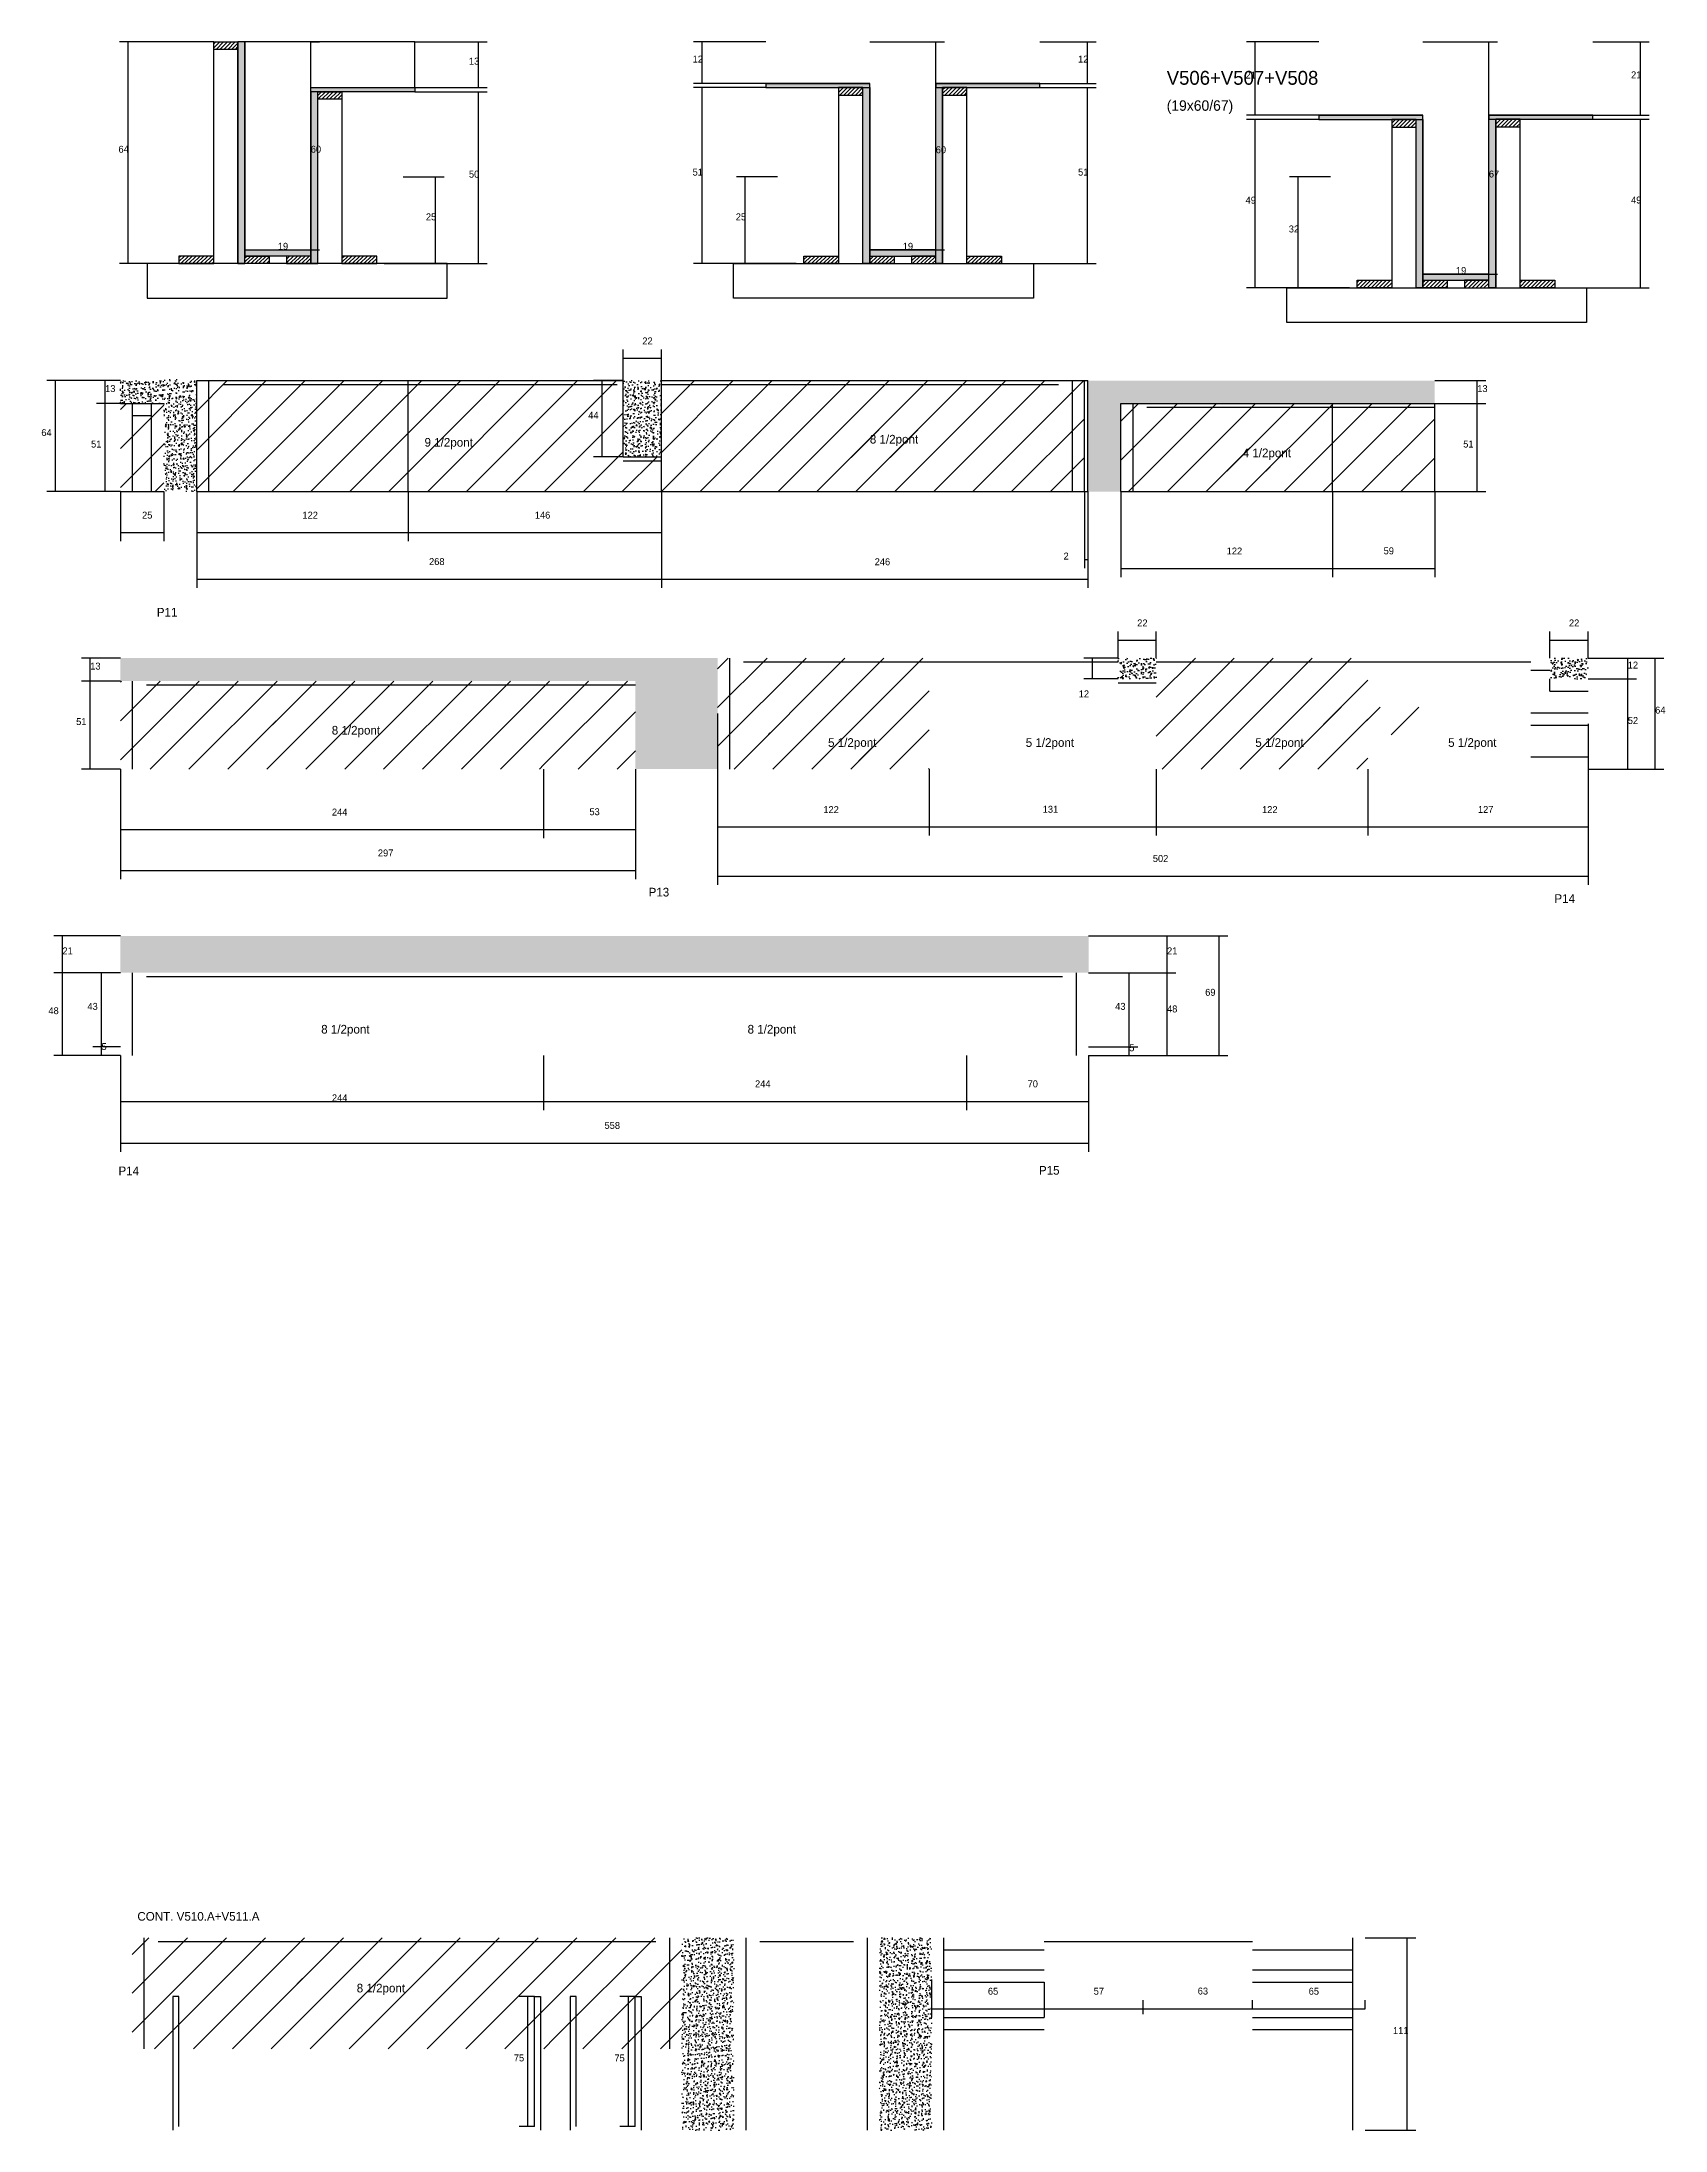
# Model space of a CAD drawing. Header units: metres. Extents: x -20407 to -17015, y 7092 to 8360.
# Drawn here: x -19753 to -18817, y 7094 to 8299 of the extents above; entities that cross this region are included whole.
import ezdxf

# ---------------------------------------------------------------- set-up
doc = ezdxf.new("R2010")
doc.units = ezdxf.units.M
for name, color, linetype in [('CONCRETO', 251, 'Continuous'), ('COTA', 4, 'Continuous'), ('Cota Seção (2x)', 4, 'Continuous'), ('Hachura', 253, 'Continuous'), ('Madeira', 126, 'Continuous'), ('NOMENCLATURA', 7, 'Continuous'), ('Painéis', 200, 'Continuous'), ('SARR_2.2x7', 40, 'Continuous'), ('SARR_3.5x7', 81, 'Continuous'), ('Texto Seção', 7, 'Continuous')]:
    doc.layers.add(name, color=color, linetype=linetype)

msp = doc.modelspace()

# ---------------------------------------------------------------- hatches: boundary and pattern name
at = {"layer": 'COTA'}
h = msp.add_hatch(dxfattribs=at)
h.set_pattern_fill('AR-CONC', scale=0.03)
h.paths.add_polyline_path([(-19682.5, 8103.1), (-19707.5, 8103.1), (-19707.5, 8103.1), (-19707.5, 8089.9), (-19707.5, 8089.9), (-19682.5, 8089.9), (-19682.5, 8089.9), (-19682.5, 8103.1)])
h = msp.add_hatch(dxfattribs=at)
h.set_pattern_fill('AR-CONC', scale=0.03)
h.paths.add_polyline_path([(-19663.5, 8103.9), (-19682.5, 8103.9), (-19682.5, 8103.9), (-19682.5, 8039.1), (-19682.5, 8039.1), (-19663.5, 8039.1), (-19663.5, 8039.1), (-19663.5, 8039.9), (-19663.5, 8039.9), (-19663.5, 8103.9)])
h = msp.add_hatch(dxfattribs=at)
h.set_pattern_fill('AR-CONC', scale=0.03)
h.paths.add_polyline_path([(-19395.5, 8103.1), (-19417.5, 8103.1), (-19417.5, 8059.1), (-19395.5, 8059.1)])
h = msp.add_hatch(dxfattribs=at)
h.set_pattern_fill('AR-CONC', scale=0.03)
h.paths.add_polyline_path([(-19149.5, 8103.1), (-19149.5, 8039.1), (-19130.5, 8039.1), (-19130.5, 8089.9), (-18949.5, 8089.9), (-18949.5, 8103.1), (-19130.5, 8103.1)])
h = msp.add_hatch(dxfattribs=at)
h.set_pattern_fill('AR-CONC', scale=0.03)
h.paths.add_polyline_path([(-19410.5, 7879), (-19383.5, 7879), (-19363.1, 7879), (-19363.1, 7943), (-19707.5, 7943), (-19707.5, 7929.8), (-19410.5, 7929.8)])
h = msp.add_hatch(dxfattribs=at)
h.set_pattern_fill('AR-CONC', scale=0.03)
h.paths.add_polyline_path([(-19110.1, 7931), (-19110.1, 7943), (-19132.1, 7943), (-19132.1, 7931)])
h = msp.add_hatch(dxfattribs=at)
h.set_pattern_fill('AR-CONC', scale=0.03)
h.paths.add_polyline_path([(-18861.1, 7931), (-18861.1, 7943), (-18883.1, 7943), (-18883.1, 7931)])
h = msp.add_hatch(dxfattribs=at)
h.set_pattern_fill('AR-CONC', scale=0.03)
h.paths.add_polyline_path([(-19149.1, 7761.5), (-19149.1, 7782.7), (-19707.5, 7782.7), (-19707.5, 7761.5)])
h = msp.add_hatch(dxfattribs=at)
h.set_pattern_fill('AR-CONC', scale=0.03)
h.paths.add_polyline_path([(-19383.7, 7093.7), (-19353.7, 7093.7), (-19353.7, 7204.7), (-19383.7, 7204.7)])
h = msp.add_hatch(dxfattribs=at)
h.set_pattern_fill('AR-CONC', scale=0.03)
h.paths.add_polyline_path([(-19239.7, 7204.7), (-19269.7, 7204.7), (-19269.7, 7093.7), (-19239.7, 7093.7)])
at = {"layer": 'Hachura'}
h = msp.add_hatch(dxfattribs=at)
h.set_pattern_fill('ANSI31', scale=0.5)
h.paths.add_polyline_path([(-19653.7, 8294.2), (-19653.7, 8298.6), (-19653.7, 8298.6), (-19639.7, 8298.6), (-19639.7, 8298.6), (-19639.7, 8294.2), (-19639.7, 8294.2), (-19653.7, 8294.2)])
h = msp.add_hatch(color=8, dxfattribs=at)
h.dxf.hatch_style = 1
h.paths.add_polyline_path([(-19635.7, 8298.6), (-19639.7, 8298.6), (-19639.7, 8298.6), (-19639.7, 8170.6), (-19639.7, 8170.6), (-19635.7, 8170.6), (-19635.7, 8170.6), (-19635.7, 8298.6)])
h = msp.add_hatch(color=8, dxfattribs=at)
h.dxf.hatch_style = 1
h.paths.add_polyline_path([(-19597.7, 8269.8), (-19597.7, 8272.2), (-19597.7, 8272.2), (-19537.7, 8272.2), (-19537.7, 8272.2), (-19537.7, 8269.8), (-19537.7, 8269.8), (-19597.7, 8269.8)])
h = msp.add_hatch(color=8, dxfattribs=at)
h.dxf.hatch_style = 1
h.paths.add_polyline_path([(-19593.7, 8269.8), (-19597.7, 8269.8), (-19597.7, 8269.8), (-19597.7, 8170.6), (-19597.7, 8170.6), (-19593.7, 8170.6), (-19593.7, 8170.6), (-19593.7, 8269.8)])
h = msp.add_hatch(dxfattribs=at)
h.set_pattern_fill('ANSI31', scale=0.5)
h.paths.add_polyline_path([(-19593.7, 8265.4), (-19593.7, 8269.8), (-19593.7, 8269.8), (-19579.7, 8269.8), (-19579.7, 8269.8), (-19579.7, 8265.4), (-19579.7, 8265.4), (-19593.7, 8265.4)])
h = msp.add_hatch(color=8, dxfattribs=at)
h.dxf.hatch_style = 1
h.paths.add_polyline_path([(-19275.3, 8272.2), (-19275.3, 8274.6), (-19275.3, 8274.6), (-19335.3, 8274.6), (-19335.3, 8274.6), (-19335.3, 8272.2), (-19335.3, 8272.2), (-19275.3, 8272.2)])
h = msp.add_hatch(dxfattribs=at)
h.set_pattern_fill('ANSI31', scale=0.5)
h.paths.add_polyline_path([(-19279.3, 8267.8), (-19279.3, 8272.2), (-19279.3, 8272.2), (-19293.3, 8272.2), (-19293.3, 8272.2), (-19293.3, 8267.8), (-19293.3, 8267.8), (-19279.3, 8267.8)])
h = msp.add_hatch(color=8, dxfattribs=at)
h.dxf.hatch_style = 1
h.paths.add_polyline_path([(-19279.3, 8272.2), (-19275.3, 8272.2), (-19275.3, 8272.2), (-19275.3, 8170.6), (-19275.3, 8170.6), (-19279.3, 8170.6), (-19279.3, 8170.6), (-19279.3, 8272.2)])
h = msp.add_hatch(color=8, dxfattribs=at)
h.dxf.hatch_style = 1
h.paths.add_polyline_path([(-19177.3, 8272.2), (-19177.3, 8274.6), (-19177.3, 8274.6), (-19237.3, 8274.6), (-19237.3, 8274.6), (-19237.3, 8272.2), (-19237.3, 8272.2), (-19177.3, 8272.2)])
h = msp.add_hatch(color=8, dxfattribs=at)
h.dxf.hatch_style = 1
h.paths.add_polyline_path([(-19237.3, 8272.2), (-19233.3, 8272.2), (-19233.3, 8272.2), (-19233.3, 8170.6), (-19233.3, 8170.6), (-19237.3, 8170.6), (-19237.3, 8170.6), (-19237.3, 8272.2)])
h = msp.add_hatch(dxfattribs=at)
h.set_pattern_fill('ANSI31', scale=0.5)
h.paths.add_polyline_path([(-19219.3, 8267.8), (-19219.3, 8272.2), (-19219.3, 8272.2), (-19233.3, 8272.2), (-19233.3, 8272.2), (-19233.3, 8267.8), (-19233.3, 8267.8), (-19219.3, 8267.8)])
h = msp.add_hatch(color=8, dxfattribs=at)
h.dxf.hatch_style = 1
h.paths.add_polyline_path([(-18956.3, 8253.8), (-18956.3, 8256.2), (-18956.3, 8256.2), (-19016.3, 8256.2), (-19016.3, 8256.2), (-19016.3, 8253.8), (-19016.3, 8253.8), (-18956.3, 8253.8)])
h = msp.add_hatch(dxfattribs=at)
h.set_pattern_fill('ANSI31', scale=0.5)
h.paths.add_polyline_path([(-18960.3, 8249.4), (-18960.3, 8253.8), (-18960.3, 8253.8), (-18974.3, 8253.8), (-18974.3, 8253.8), (-18974.3, 8249.4), (-18974.3, 8249.4), (-18960.3, 8249.4)])
h = msp.add_hatch(color=8, dxfattribs=at)
h.dxf.hatch_style = 1
h.paths.add_polyline_path([(-18960.3, 8253.8), (-18956.3, 8253.8), (-18956.3, 8253.8), (-18956.3, 8156.6), (-18956.3, 8156.6), (-18960.3, 8156.6), (-18960.3, 8156.6), (-18960.3, 8253.8)])
h = msp.add_hatch(color=8, dxfattribs=at)
h.dxf.hatch_style = 1
h.paths.add_polyline_path([(-18858.3, 8253.9), (-18858.3, 8256.3), (-18858.3, 8256.3), (-18918.3, 8256.3), (-18918.3, 8256.3), (-18918.3, 8253.9), (-18918.3, 8253.9), (-18858.3, 8253.9)])
h = msp.add_hatch(color=8, dxfattribs=at)
h.dxf.hatch_style = 1
h.paths.add_polyline_path([(-18918.3, 8253.9), (-18914.3, 8253.9), (-18914.3, 8253.9), (-18914.3, 8156.6), (-18914.3, 8156.6), (-18918.3, 8156.6), (-18918.3, 8156.6), (-18918.3, 8253.9)])
h = msp.add_hatch(dxfattribs=at)
h.set_pattern_fill('ANSI31', scale=0.5)
h.paths.add_polyline_path([(-18900.3, 8249.5), (-18900.3, 8253.9), (-18900.3, 8253.9), (-18914.3, 8253.9), (-18914.3, 8253.9), (-18914.3, 8249.5), (-18914.3, 8249.5), (-18900.3, 8249.5)])
h = msp.add_hatch(dxfattribs=at)
h.set_pattern_fill('ANSI31', scale=0.5)
h.paths.add_polyline_path([(-19653.7, 8170.6), (-19653.7, 8175), (-19653.7, 8175), (-19673.7, 8175), (-19673.7, 8175), (-19673.7, 8170.6), (-19673.7, 8170.6), (-19653.7, 8170.6)])
h = msp.add_hatch(color=8, dxfattribs=at)
h.dxf.hatch_style = 1
h.paths.add_polyline_path([(-19635.7, 8175), (-19635.7, 8178.6), (-19635.7, 8178.6), (-19597.7, 8178.6), (-19597.7, 8178.6), (-19597.7, 8175), (-19597.7, 8175), (-19635.7, 8175)])
h = msp.add_hatch(dxfattribs=at)
h.set_pattern_fill('ANSI31', scale=0.5)
h.paths.add_polyline_path([(-19635.7, 8170.6), (-19635.7, 8175), (-19635.7, 8175), (-19621.7, 8175), (-19621.7, 8175), (-19621.7, 8170.6), (-19621.7, 8170.6), (-19635.7, 8170.6)])
h = msp.add_hatch(dxfattribs=at)
h.set_pattern_fill('ANSI31', scale=0.5)
h.paths.add_polyline_path([(-19597.7, 8170.6), (-19597.7, 8175), (-19597.7, 8175), (-19611.7, 8175), (-19611.7, 8175), (-19611.7, 8170.6), (-19611.7, 8170.6), (-19597.7, 8170.6)])
h = msp.add_hatch(dxfattribs=at)
h.set_pattern_fill('ANSI31', scale=0.5)
h.paths.add_polyline_path([(-19559.7, 8170.6), (-19559.7, 8175), (-19559.7, 8175), (-19579.7, 8175), (-19579.7, 8175), (-19579.7, 8170.6), (-19579.7, 8170.6), (-19559.7, 8170.6)])
h = msp.add_hatch(dxfattribs=at)
h.set_pattern_fill('ANSI31', scale=0.5)
h.paths.add_polyline_path([(-19313.3, 8170.6), (-19313.3, 8175), (-19313.3, 8175), (-19293.3, 8175), (-19293.3, 8175), (-19293.3, 8170.6), (-19293.3, 8170.6), (-19313.3, 8170.6)])
h = msp.add_hatch(color=8, dxfattribs=at)
h.dxf.hatch_style = 1
h.paths.add_polyline_path([(-19237.3, 8175), (-19237.3, 8178.6), (-19237.3, 8178.6), (-19275.3, 8178.6), (-19275.3, 8178.6), (-19275.3, 8175), (-19275.3, 8175), (-19237.3, 8175)])
h = msp.add_hatch(dxfattribs=at)
h.set_pattern_fill('ANSI31', scale=0.5)
h.paths.add_polyline_path([(-19275.3, 8170.6), (-19275.3, 8175), (-19275.3, 8175), (-19261.3, 8175), (-19261.3, 8175), (-19261.3, 8170.6), (-19261.3, 8170.6), (-19275.3, 8170.6)])
h = msp.add_hatch(dxfattribs=at)
h.set_pattern_fill('ANSI31', scale=0.5)
h.paths.add_polyline_path([(-19237.3, 8170.6), (-19237.3, 8175), (-19237.3, 8175), (-19251.3, 8175), (-19251.3, 8175), (-19251.3, 8170.6), (-19251.3, 8170.6), (-19237.3, 8170.6)])
h = msp.add_hatch(dxfattribs=at)
h.set_pattern_fill('ANSI31', scale=0.5)
h.paths.add_polyline_path([(-19219.3, 8170.6), (-19219.3, 8175), (-19219.3, 8175), (-19199.3, 8175), (-19199.3, 8175), (-19199.3, 8170.6), (-19199.3, 8170.6), (-19219.3, 8170.6)])
h = msp.add_hatch(dxfattribs=at)
h.set_pattern_fill('ANSI31', scale=0.5)
h.paths.add_polyline_path([(-18994.3, 8156.6), (-18994.3, 8161), (-18994.3, 8161), (-18974.3, 8161), (-18974.3, 8161), (-18974.3, 8156.6), (-18974.3, 8156.6), (-18994.3, 8156.6)])
h = msp.add_hatch(color=8, dxfattribs=at)
h.dxf.hatch_style = 1
h.paths.add_polyline_path([(-18918.3, 8161), (-18918.3, 8164.6), (-18918.3, 8164.6), (-18956.3, 8164.6), (-18956.3, 8164.6), (-18956.3, 8161), (-18956.3, 8161), (-18918.3, 8161)])
h = msp.add_hatch(dxfattribs=at)
h.set_pattern_fill('ANSI31', scale=0.5)
h.paths.add_polyline_path([(-18956.3, 8156.6), (-18956.3, 8161), (-18956.3, 8161), (-18942.3, 8161), (-18942.3, 8161), (-18942.3, 8156.6), (-18942.3, 8156.6), (-18956.3, 8156.6)])
h = msp.add_hatch(dxfattribs=at)
h.set_pattern_fill('ANSI31', scale=0.5)
h.paths.add_polyline_path([(-18918.3, 8156.6), (-18918.3, 8161), (-18918.3, 8161), (-18932.3, 8161), (-18932.3, 8161), (-18932.3, 8156.6), (-18932.3, 8156.6), (-18918.3, 8156.6)])
h = msp.add_hatch(dxfattribs=at)
h.set_pattern_fill('ANSI31', scale=0.5)
h.paths.add_polyline_path([(-18900.3, 8156.6), (-18900.3, 8161), (-18900.3, 8161), (-18880.3, 8161), (-18880.3, 8161), (-18880.3, 8156.6), (-18880.3, 8156.6), (-18900.3, 8156.6)])
h = msp.add_hatch(dxfattribs=at)
h.set_pattern_fill('ANSI31', scale=5)
h.paths.add_polyline_path([(-19541.5, 8103.1), (-19663.5, 8103.1), (-19663.5, 8039.1), (-19541.5, 8039.1)])
h = msp.add_hatch(dxfattribs=at)
h.set_pattern_fill('ANSI31', scale=5)
h.paths.add_polyline_path([(-19417.5, 8103.1), (-19541.5, 8103.1), (-19541.5, 8039.1), (-19395.5, 8039.1), (-19395.5, 8059.1), (-19417.5, 8059.1)])
h = msp.add_hatch(dxfattribs=at)
h.set_pattern_fill('ANSI31', scale=5)
h.paths.add_polyline_path([(-19151.5, 8103.1), (-19395.5, 8103.1), (-19395.5, 8059.1), (-19395.5, 8039.1), (-19151.5, 8039.1)])
h = msp.add_hatch(dxfattribs=at)
h.set_pattern_fill('ANSI31', scale=5)
h.paths.add_polyline_path([(-19707.5, 8039.1), (-19682.5, 8039.1), (-19682.5, 8089.9), (-19707.5, 8089.9)])
h = msp.add_hatch(dxfattribs=at)
h.set_pattern_fill('ANSI31', scale=5)
h.paths.add_polyline_path([(-19008.5, 8089.9), (-19130.5, 8089.9), (-19130.5, 8039.1), (-19008.5, 8039.1)])
h = msp.add_hatch(dxfattribs=at)
h.set_pattern_fill('ANSI31', scale=5)
h.paths.add_polyline_path([(-18949.5, 8089.9), (-19008.5, 8089.9), (-19008.5, 8039.1), (-18949.5, 8039.1)])
h = msp.add_hatch(dxfattribs=at)
h.set_pattern_fill('ANSI31', scale=5)
h.paths.add_polyline_path([(-19311.6, 8058.8), (-19244, 8058.8), (-19244, 8058.8), (-19238.5, 8074.8), (-19238.5, 8074.8), (-19306.1, 8074.8), (-19306.1, 8074.8), (-19311.6, 8058.8)])
h = msp.add_hatch(dxfattribs=at)
h.set_pattern_fill('ANSI31', scale=5)
h.paths.add_polyline_path([(-19111.1, 8050.9), (-19043.5, 8050.9), (-19043.5, 8050.9), (-19038, 8066.9), (-19038, 8066.9), (-19105.6, 8066.9), (-19105.6, 8066.9), (-19111.1, 8050.9)])
h = msp.add_hatch(dxfattribs=at)
h.set_pattern_fill('ANSI31', scale=5)
h.paths.add_polyline_path([(-19363.1, 7943), (-19363.1, 7879), (-19241.1, 7879), (-19241.1, 7943)])
h = msp.add_hatch(dxfattribs=at)
h.set_pattern_fill('ANSI31', scale=5)
h.paths.add_polyline_path([(-18988.1, 7943), (-19110.1, 7943), (-19110.1, 7931), (-19110.1, 7879), (-18988.1, 7879)])
h = msp.add_hatch(dxfattribs=at)
h.set_pattern_fill('ANSI31', scale=5)
h.paths.add_polyline_path([(-19463.5, 7929.8), (-19707.5, 7929.8), (-19707.5, 7879), (-19463.5, 7879)])
h = msp.add_hatch(dxfattribs=at)
h.set_pattern_fill('ANSI31', scale=5)
h.paths.add_polyline_path([(-19410.5, 7929.8), (-19463.5, 7929.8), (-19463.5, 7879), (-19410.5, 7879)])
h = msp.add_hatch(dxfattribs=at)
h.set_pattern_fill('ANSI31', scale=5)
h.paths.add_polyline_path([(-19625.9, 7890.9), (-19551.8, 7890.9), (-19551.8, 7890.9), (-19546.3, 7906.9), (-19546.3, 7906.9), (-19620.4, 7906.9), (-19620.4, 7906.9), (-19625.9, 7890.9)])
h = msp.add_hatch(dxfattribs=at)
h.set_pattern_fill('ANSI31', scale=5)
h.paths.add_polyline_path([(-19025.1, 7898.8), (-18957.5, 7898.8), (-18957.5, 7898.8), (-18952, 7914.8), (-18952, 7914.8), (-19019.6, 7914.8), (-19019.6, 7914.8), (-19025.1, 7898.8)])
h = msp.add_hatch(dxfattribs=at)
h.set_pattern_fill('ANSI31', scale=5)
h.paths.add_polyline_path([(-19333.6, 7883.7), (-19333.6, 7899.9), (-19333.6, 7899.9), (-19265.1, 7899.9), (-19265.1, 7899.9), (-19265.1, 7883.7), (-19265.1, 7883.7), (-19333.6, 7883.7)])
h = msp.add_hatch(dxfattribs=at)
h.set_pattern_fill('ANSI31', scale=5)
h.paths.add_polyline_path([(-19700.7, 7204.7), (-19700.7, 7140.7), (-19456.7, 7140.7), (-19456.7, 7204.7)])
h = msp.add_hatch(dxfattribs=at)
h.set_pattern_fill('ANSI31', scale=5)
h.paths.add_polyline_path([(-19456.7, 7140.7), (-19456.7, 7204.7), (-19700.7, 7204.7), (-19700.7, 7140.7)])
h = msp.add_hatch(dxfattribs=at)
h.set_pattern_fill('ANSI31', scale=5)
h.paths.add_polyline_path([(-19456.7, 7140.7), (-19383.7, 7140.7), (-19383.7, 7204.7), (-19456.7, 7204.7)])
h = msp.add_hatch(dxfattribs=at)
h.set_pattern_fill('ANSI31', scale=5)
h.paths.add_polyline_path([(-19456.7, 7204.7), (-19456.7, 7140.7), (-19383.7, 7140.7), (-19383.7, 7204.7)])
h = msp.add_hatch(dxfattribs=at)
h.set_pattern_fill('ANSI31', scale=5)
h.paths.add_polyline_path([(-19605.5, 7165.1), (-19605.5, 7181.2), (-19605.5, 7181.2), (-19536.9, 7181.2), (-19536.9, 7181.2), (-19536.9, 7165.1), (-19536.9, 7165.1), (-19605.5, 7165.1)])

# ---------------------------------------------------------------- linework, layer by layer
at = {"layer": 'CONCRETO'}
msp.add_lwpolyline([(-19597.7, 8272.2), (-19537.7, 8272.2), (-19537.7, 8298.6), (-19597.7, 8298.6), (-19597.7, 8298.6), (-19635.7, 8298.6), (-19635.7, 8175), (-19635.7, 8175), (-19635.7, 8178.6), (-19597.7, 8178.6)], close=True, dxfattribs=at)
at = {"layer": 'COTA'}
for p, q in [((-19653.7, 8298.6), (-19708.1, 8298.6)), ((-19703.1, 8170.6), (-19703.1, 8298.6)), ((-19537.7, 8298.6), (-19496, 8298.6)), ((-19501, 8272.2), (-19501, 8298.6)), ((-19335.3, 8298.6), (-19377, 8298.6)), ((-19372, 8274.6), (-19372, 8298.6)), ((-19177.3, 8298.6), (-19144.7, 8298.6)), ((-19149.7, 8274.6), (-19149.7, 8298.6)), ((-19016.3, 8298.6), (-19058.1, 8298.6)), ((-19053.1, 8256.2), (-19053.1, 8298.6)), ((-18858.3, 8298.6), (-18825.8, 8298.6)), ((-18830.8, 8256.3), (-18830.8, 8298.6)), ((-19537.7, 8272.2), (-19496, 8272.2)), ((-19537.7, 8269.8), (-19496, 8269.8)), ((-19501, 8170.6), (-19501, 8269.8)), ((-19335.3, 8274.6), (-19377, 8274.6)), ((-19335.3, 8272.2), (-19377, 8272.2)), ((-19372, 8170.6), (-19372, 8272.2)), ((-19219.3, 8272.2), (-19144.7, 8272.2)), ((-19177.3, 8274.6), (-19144.7, 8274.6)), ((-19149.7, 8170.6), (-19149.7, 8272.2)), ((-19016.3, 8256.2), (-19058.1, 8256.2)), ((-19016.3, 8253.8), (-19058.1, 8253.8)), ((-19053.1, 8156.6), (-19053.1, 8253.8)), ((-18900.3, 8253.9), (-18825.8, 8253.9)), ((-18858.3, 8256.3), (-18825.8, 8256.3)), ((-18830.8, 8156.6), (-18830.8, 8253.9)), ((-19544.4, 8220.6), (-19520.8, 8220.6)), ((-19525.8, 8170.6), (-19525.8, 8220.6)), ((-19328.6, 8220.6), (-19352.1, 8220.6)), ((-19347.1, 8170.6), (-19347.1, 8220.6)), ((-19009.6, 8220.6), (-19033.2, 8220.6)), ((-19028.2, 8156.6), (-19028.2, 8220.6)), ((-19653.7, 8170.6), (-19708.1, 8170.6)), ((-19555.3, 8170.6), (-19496, 8170.6)), ((-19544.4, 8170.6), (-19520.8, 8170.6)), ((-19317.7, 8170.6), (-19377, 8170.6)), ((-19328.6, 8170.6), (-19352.1, 8170.6)), ((-19219.3, 8170.6), (-19144.7, 8170.6)), ((-18998.7, 8156.6), (-19058.1, 8156.6)), ((-19009.6, 8156.6), (-19033.2, 8156.6)), ((-18900.3, 8156.6), (-18825.8, 8156.6)), ((-19417.5, 8103.1), (-19417.5, 8121)), ((-19417.5, 8116), (-19395.5, 8116)), ((-19395.5, 8103.1), (-19395.5, 8121)), ((-19707.5, 8103.1), (-19749.9, 8103.1)), ((-19744.9, 8039.1), (-19744.9, 8103.1)), ((-19707.5, 8103.1), (-19721.3, 8103.1)), ((-19716.3, 8089.9), (-19716.3, 8103.1)), ((-19417.5, 8103.1), (-19434.7, 8103.1)), ((-19429.7, 8059.1), (-19429.7, 8103.1)), ((-18949.5, 8103.1), (-18920, 8103.1)), ((-18925, 8089.9), (-18925, 8103.1)), ((-19707.5, 8089.9), (-19721.3, 8089.9)), ((-19707.5, 8089.9), (-19721.3, 8089.9)), ((-19716.3, 8039.1), (-19716.3, 8089.9)), ((-18949.5, 8089.9), (-18920, 8089.9)), ((-18949.5, 8089.9), (-18920, 8089.9)), ((-18925, 8039.1), (-18925, 8089.9)), ((-19417.5, 8059.1), (-19434.7, 8059.1)), ((-19707.5, 8039.1), (-19749.9, 8039.1)), ((-19707.5, 8039.1), (-19721.3, 8039.1)), ((-19707.5, 8039.1), (-19707.5, 8010.4)), ((-19682.5, 8039.1), (-19682.5, 8010.4)), ((-19663.5, 8039.1), (-19663.5, 7983.5)), ((-19663.5, 8039.1), (-19663.5, 8010.4)), ((-19541.5, 8039.1), (-19541.5, 8010.4)), ((-19541.5, 8039.1), (-19541.5, 8010.4)), ((-19395.5, 8039.1), (-19395.5, 7983.5)), ((-19395.5, 8039.1), (-19395.5, 8010.4)), ((-19151.5, 8039.1), (-19151.5, 7994.9)), ((-19149.5, 8039.1), (-19149.5, 7994.9)), ((-19130.5, 8039.1), (-19130.5, 7989.8)), ((-19008.5, 8039.1), (-19008.5, 7989.8)), ((-19008.5, 8039.1), (-19008.5, 7989.8)), ((-18949.5, 8039.1), (-18949.5, 7989.8)), ((-18949.5, 8039.1), (-18920, 8039.1)), ((-19707.5, 8015.4), (-19682.5, 8015.4)), ((-19663.5, 8015.4), (-19541.5, 8015.4)), ((-19541.5, 8015.4), (-19395.5, 8015.4)), ((-19395.5, 8019.1), (-19395.5, 7983.5)), ((-19149.5, 8019.1), (-19149.5, 7983.5)), ((-19663.5, 7988.5), (-19395.5, 7988.5)), ((-19395.5, 7988.5), (-19149.5, 7988.5)), ((-19151.5, 7999.9), (-19149.5, 7999.9)), ((-19130.5, 7994.8), (-19008.5, 7994.8)), ((-19008.5, 7994.8), (-18949.5, 7994.8)), ((-19132.1, 7943), (-19132.1, 7958.3)), ((-19132.1, 7953.3), (-19110.1, 7953.3)), ((-19110.1, 7943), (-19110.1, 7958.3)), ((-18883.1, 7943), (-18883.1, 7958.3)), ((-18883.1, 7953.3), (-18861.1, 7953.3)), ((-18861.1, 7943), (-18861.1, 7958.3)), ((-19707.5, 7943), (-19729.9, 7943)), ((-19724.9, 7929.8), (-19724.9, 7943)), ((-19132.1, 7943), (-19151.8, 7943)), ((-19146.8, 7931), (-19146.8, 7943)), ((-18861.1, 7943), (-18833.2, 7943)), ((-18861.1, 7943), (-18817.4, 7943)), ((-18838.2, 7931), (-18838.2, 7943)), ((-18822.4, 7879), (-18822.4, 7943)), ((-19707.5, 7929.8), (-19729.9, 7929.8)), ((-19707.5, 7929.8), (-19729.9, 7929.8)), ((-19724.9, 7879), (-19724.9, 7929.8)), ((-19132.1, 7931), (-19151.8, 7931)), ((-18861.1, 7931), (-18833.2, 7931)), ((-18861.1, 7931), (-18833.2, 7931)), ((-18838.2, 7879), (-18838.2, 7931)), ((-19363.1, 7911), (-19363.1, 7812.3)), ((-18861.1, 7905), (-18861.1, 7812.3)), ((-19707.5, 7879), (-19729.9, 7879)), ((-19707.5, 7879), (-19707.5, 7815.5)), ((-19463.5, 7879), (-19463.5, 7839.2)), ((-19410.5, 7879), (-19410.5, 7815.5)), ((-19410.5, 7879), (-19410.5, 7839.2)), ((-19363.1, 7879), (-19363.1, 7840.6)), ((-19241.1, 7879), (-19241.1, 7840.6)), ((-19241.1, 7879), (-19241.1, 7840.6)), ((-19110.1, 7879), (-19110.1, 7840.6)), ((-19110.1, 7879), (-19110.1, 7840.6)), ((-18988.1, 7879), (-18988.1, 7840.6)), ((-18988.1, 7879), (-18988.1, 7840.6)), ((-18861.1, 7879), (-18861.1, 7840.6)), ((-18861.1, 7879), (-18833.2, 7879)), ((-18861.1, 7879), (-18817.4, 7879)), ((-19707.5, 7859), (-19707.5, 7839.2)), ((-19463.5, 7859), (-19463.5, 7839.2)), ((-19707.5, 7844.2), (-19463.5, 7844.2)), ((-19463.5, 7844.2), (-19410.5, 7844.2)), ((-19363.1, 7845.6), (-19241.1, 7845.6)), ((-19241.1, 7845.6), (-19110.1, 7845.6)), ((-19110.1, 7845.6), (-18988.1, 7845.6)), ((-18988.1, 7845.6), (-18861.1, 7845.6)), ((-19707.5, 7820.5), (-19410.5, 7820.5)), ((-19363.1, 7817.3), (-18861.1, 7817.3)), ((-19707.5, 7782.7), (-19745.9, 7782.7)), ((-19740.9, 7761.5), (-19740.9, 7782.7)), ((-19149.1, 7782.7), (-19098.9, 7782.7)), ((-19149.1, 7782.7), (-19068.8, 7782.7)), ((-19103.9, 7761.5), (-19103.9, 7782.7)), ((-19073.8, 7713.7), (-19073.8, 7782.7)), ((-19707.5, 7761.5), (-19745.9, 7761.5)), ((-19707.5, 7761.5), (-19745.9, 7761.5)), ((-19740.9, 7713.7), (-19740.9, 7761.5)), ((-19707.5, 7761.5), (-19723.4, 7761.5)), ((-19718.4, 7718.7), (-19718.4, 7761.5)), ((-19149.1, 7761.5), (-19098.9, 7761.5)), ((-19149.1, 7761.5), (-19098.9, 7761.5)), ((-19149.1, 7761.5), (-19120.7, 7761.5)), ((-19125.7, 7718.7), (-19125.7, 7761.5)), ((-19103.9, 7713.7), (-19103.9, 7761.5)), ((-19707.5, 7713.7), (-19745.9, 7713.7)), ((-19707.5, 7718.7), (-19723.4, 7718.7)), ((-19707.5, 7718.7), (-19723.4, 7718.7)), ((-19707.5, 7713.7), (-19723.4, 7713.7)), ((-19718.4, 7713.7), (-19718.4, 7718.7)), ((-19707.5, 7713.7), (-19707.5, 7682.3)), ((-19707.5, 7713.7), (-19707.5, 7658.2)), ((-19463.5, 7713.7), (-19463.5, 7682.3)), ((-19463.5, 7713.7), (-19463.5, 7682.3)), ((-19219.5, 7713.7), (-19219.5, 7682.3)), ((-19219.5, 7713.7), (-19219.5, 7682.3)), ((-19149.1, 7718.7), (-19120.7, 7718.7)), ((-19149.1, 7718.7), (-19120.7, 7718.7)), ((-19149.1, 7713.7), (-19098.9, 7713.7)), ((-19149.1, 7713.7), (-19149.1, 7658.2)), ((-19149.1, 7713.7), (-19068.8, 7713.7)), ((-19149.1, 7713.7), (-19120.7, 7713.7)), ((-19149.1, 7713.7), (-19149.1, 7682.3)), ((-19125.7, 7713.7), (-19125.7, 7718.7)), ((-19707.5, 7687.3), (-19463.5, 7687.3)), ((-19463.5, 7687.3), (-19219.5, 7687.3)), ((-19219.5, 7687.3), (-19149.1, 7687.3)), ((-19707.5, 7663.2), (-19149.1, 7663.2)), ((-18989.7, 7204.7), (-18960.5, 7204.7)), ((-18965.5, 7093.7), (-18965.5, 7204.7)), ((-19468.7, 7170.9), (-19477.5, 7170.9)), ((-19472.5, 7095.9), (-19472.5, 7170.9)), ((-19410.7, 7170.9), (-19419.5, 7170.9)), ((-19414.5, 7095.9), (-19414.5, 7170.9)), ((-19239.7, 7180.7), (-19239.7, 7158.8)), ((-19174.7, 7179.2), (-19174.7, 7158.8)), ((-19174.7, 7179.2), (-19174.7, 7158.8)), ((-19239.7, 7163.8), (-19174.7, 7163.8)), ((-19174.7, 7163.8), (-19117.7, 7163.8)), ((-19117.7, 7160.7), (-19117.7, 7168.8)), ((-19117.7, 7160.7), (-19117.7, 7168.8)), ((-19117.7, 7163.8), (-19054.7, 7163.8)), ((-19054.7, 7163.8), (-19054.7, 7168.8)), ((-19054.7, 7163.8), (-19054.7, 7168.8)), ((-19054.7, 7163.8), (-18989.7, 7163.8)), ((-18989.7, 7163.8), (-18989.7, 7168.8)), ((-19468.7, 7095.9), (-19477.5, 7095.9)), ((-19410.7, 7095.9), (-19419.5, 7095.9)), ((-18989.7, 7093.7), (-18960.5, 7093.7))]:
    msp.add_line(p, q, dxfattribs=at)
at = {"layer": 'Cota Seção (2x)'}
for p, q in [((-19597.7, 8178.6), (-19597.7, 8298.6)), ((-19597.7, 8298.6), (-19592.7, 8298.6)), ((-19275.3, 8298.6), (-19232.3, 8298.6)), ((-19237.3, 8178.6), (-19237.3, 8298.6)), ((-18956.3, 8298.6), (-18913.3, 8298.6)), ((-18918.3, 8164.6), (-18918.3, 8298.6)), ((-19635.7, 8170.6), (-19635.7, 8183.6)), ((-19597.7, 8170.6), (-19597.7, 8183.6)), ((-19275.3, 8170.6), (-19275.3, 8183.6)), ((-19237.3, 8170.6), (-19237.3, 8183.6)), ((-19635.7, 8178.6), (-19597.7, 8178.6)), ((-19597.7, 8178.6), (-19592.7, 8178.6)), ((-19275.3, 8178.6), (-19232.3, 8178.6)), ((-19275.3, 8178.6), (-19237.3, 8178.6)), ((-18956.3, 8156.6), (-18956.3, 8169.6)), ((-18918.3, 8156.6), (-18918.3, 8169.6)), ((-18956.3, 8164.6), (-18913.3, 8164.6)), ((-18956.3, 8164.6), (-18918.3, 8164.6))]:
    msp.add_line(p, q, dxfattribs=at)
at = {"layer": 'Madeira'}
for points in [[(-19653.7, 8294.2), (-19653.7, 8298.6), (-19639.7, 8298.6), (-19639.7, 8294.2)], [(-19653.7, 8298.6), (-19639.7, 8298.6), (-19639.7, 8170.6), (-19653.7, 8170.6)], [(-19593.7, 8265.4), (-19593.7, 8269.8), (-19579.7, 8269.8), (-19579.7, 8265.4)], [(-19593.7, 8269.8), (-19579.7, 8269.8), (-19579.7, 8170.6), (-19593.7, 8170.6)], [(-19279.3, 8267.8), (-19279.3, 8272.2), (-19293.3, 8272.2), (-19293.3, 8267.8)], [(-19279.3, 8272.2), (-19293.3, 8272.2), (-19293.3, 8170.6), (-19279.3, 8170.6)], [(-19219.3, 8267.8), (-19219.3, 8272.2), (-19233.3, 8272.2), (-19233.3, 8267.8)], [(-19219.3, 8272.2), (-19233.3, 8272.2), (-19233.3, 8170.6), (-19219.3, 8170.6)], [(-18960.3, 8249.4), (-18960.3, 8253.8), (-18974.3, 8253.8), (-18974.3, 8249.4)], [(-18960.3, 8253.8), (-18974.3, 8253.8), (-18974.3, 8156.6), (-18960.3, 8156.6)], [(-18900.3, 8249.5), (-18900.3, 8253.9), (-18914.3, 8253.9), (-18914.3, 8249.5)], [(-18900.3, 8253.9), (-18914.3, 8253.9), (-18914.3, 8156.6), (-18900.3, 8156.6)], [(-19692.1, 8150.6), (-19519.1, 8150.6), (-19519.1, 8170.6), (-19692.1, 8170.6)], [(-19653.7, 8170.6), (-19653.7, 8175), (-19673.7, 8175), (-19673.7, 8170.6)], [(-19635.7, 8170.6), (-19635.7, 8175), (-19621.7, 8175), (-19621.7, 8170.6)], [(-19597.7, 8170.6), (-19597.7, 8175), (-19611.7, 8175), (-19611.7, 8170.6)], [(-19559.7, 8170.6), (-19559.7, 8175), (-19579.7, 8175), (-19579.7, 8170.6)], [(-19180.9, 8150.6), (-19353.9, 8150.6), (-19353.9, 8170.6), (-19180.9, 8170.6)], [(-19313.3, 8170.6), (-19313.3, 8175), (-19293.3, 8175), (-19293.3, 8170.6)], [(-19275.3, 8170.6), (-19275.3, 8175), (-19261.3, 8175), (-19261.3, 8170.6)], [(-19237.3, 8170.6), (-19237.3, 8175), (-19251.3, 8175), (-19251.3, 8170.6)], [(-19219.3, 8170.6), (-19219.3, 8175), (-19199.3, 8175), (-19199.3, 8170.6)], [(-18994.3, 8156.6), (-18994.3, 8161), (-18974.3, 8161), (-18974.3, 8156.6)], [(-18956.3, 8156.6), (-18956.3, 8161), (-18942.3, 8161), (-18942.3, 8156.6)], [(-18918.3, 8156.6), (-18918.3, 8161), (-18932.3, 8161), (-18932.3, 8156.6)], [(-18900.3, 8156.6), (-18900.3, 8161), (-18880.3, 8161), (-18880.3, 8156.6)], [(-18862, 8136.6), (-19034.9, 8136.6), (-19034.9, 8156.6), (-18862, 8156.6)]]:
    msp.add_lwpolyline(points, close=True, dxfattribs=at)
at = {"layer": 'Painéis'}
for p, q in [((-19639.7, 8170.6), (-19639.7, 8298.6)), ((-19597.7, 8272.2), (-19537.7, 8272.2)), ((-19597.7, 8170.6), (-19597.7, 8269.8)), ((-19335.3, 8274.6), (-19275.3, 8274.6)), ((-19275.3, 8170.6), (-19275.3, 8272.2)), ((-19237.3, 8274.6), (-19177.3, 8274.6)), ((-19233.3, 8170.6), (-19233.3, 8272.2)), ((-19016.3, 8256.2), (-18956.3, 8256.2)), ((-18956.3, 8156.6), (-18956.3, 8253.8)), ((-18918.3, 8256.3), (-18858.3, 8256.3)), ((-18914.3, 8156.6), (-18914.3, 8253.9)), ((-19635.7, 8178.6), (-19597.7, 8178.6)), ((-19635.7, 8175), (-19635.7, 8178.6)), ((-19597.7, 8175), (-19597.7, 8178.6)), ((-19275.3, 8178.6), (-19237.3, 8178.6)), ((-19275.3, 8175), (-19275.3, 8178.6)), ((-19237.3, 8175), (-19237.3, 8178.6)), ((-18956.3, 8164.6), (-18918.3, 8164.6)), ((-18956.3, 8161), (-18956.3, 8164.6)), ((-18918.3, 8161), (-18918.3, 8164.6)), ((-19663.5, 8103.1), (-19417.5, 8103.1)), ((-19663.5, 8039.1), (-19663.5, 8103.1)), ((-19541.5, 8039.1), (-19541.5, 8103.1)), ((-19417.5, 8059.1), (-19417.5, 8103.1)), ((-19395.5, 8103.1), (-19149.5, 8103.1)), ((-19395.5, 8059.1), (-19395.5, 8103.1)), ((-19151.5, 8039.1), (-19151.5, 8103.1)), ((-19149.5, 8039.1), (-19149.5, 8103.1)), ((-19707.5, 8089.9), (-19682.5, 8089.9)), ((-19130.5, 8089.9), (-18949.5, 8089.9)), ((-19130.5, 8039.1), (-19130.5, 8089.9)), ((-19008.5, 8039.1), (-19008.5, 8089.9)), ((-18949.5, 8039.1), (-18949.5, 8089.9)), ((-19417.5, 8059.1), (-19395.5, 8059.1)), ((-19395.5, 8039.3), (-19395.5, 8059.1)), ((-19707.5, 8039.1), (-19682.5, 8039.1)), ((-19663.5, 8039.1), (-19395.5, 8039.1)), ((-19663.5, 8039.1), (-19149.5, 8039.1)), ((-19395.5, 8039.1), (-19149.5, 8039.1)), ((-19130.5, 8039.1), (-19008.5, 8039.1)), ((-19008.5, 8039.1), (-18949.5, 8039.1))]:
    msp.add_line(p, q, dxfattribs=at)
for points in [[(-19635.7, 8298.6), (-19639.7, 8298.6), (-19639.7, 8170.6), (-19635.7, 8170.6)], [(-19597.7, 8269.8), (-19597.7, 8272.2), (-19537.7, 8272.2), (-19537.7, 8269.8)], [(-19593.7, 8269.8), (-19597.7, 8269.8), (-19597.7, 8170.6), (-19593.7, 8170.6)], [(-19275.3, 8272.2), (-19275.3, 8274.6), (-19335.3, 8274.6), (-19335.3, 8272.2)], [(-19279.3, 8272.2), (-19275.3, 8272.2), (-19275.3, 8170.6), (-19279.3, 8170.6)], [(-19177.3, 8272.2), (-19177.3, 8274.6), (-19237.3, 8274.6), (-19237.3, 8272.2)], [(-19237.3, 8272.2), (-19233.3, 8272.2), (-19233.3, 8170.6), (-19237.3, 8170.6)], [(-18956.3, 8253.8), (-18956.3, 8256.2), (-19016.3, 8256.2), (-19016.3, 8253.8)], [(-18960.3, 8253.8), (-18956.3, 8253.8), (-18956.3, 8156.6), (-18960.3, 8156.6)], [(-18858.3, 8253.9), (-18858.3, 8256.3), (-18918.3, 8256.3), (-18918.3, 8253.9)], [(-18918.3, 8253.9), (-18914.3, 8253.9), (-18914.3, 8156.6), (-18918.3, 8156.6)], [(-19635.7, 8175), (-19635.7, 8178.6), (-19597.7, 8178.6), (-19597.7, 8175)], [(-19237.3, 8175), (-19237.3, 8178.6), (-19275.3, 8178.6), (-19275.3, 8175)], [(-18918.3, 8161), (-18918.3, 8164.6), (-18956.3, 8164.6), (-18956.3, 8161)]]:
    msp.add_lwpolyline(points, close=True, dxfattribs=at)
at = {"layer": 'SARR_2.2x7'}
for p, q in [((-19656.5, 8039.1), (-19656.5, 8103.1)), ((-19648.5, 8100.9), (-19421, 8100.9)), ((-19395.5, 8100.9), (-19166.5, 8100.9)), ((-19158.5, 8039.1), (-19158.5, 8103.1)), ((-19700.5, 8039.1), (-19700.5, 8089.9)), ((-19689.5, 8039.1), (-19689.5, 8089.9)), ((-19123.5, 8039.1), (-19123.5, 8089.9)), ((-19115.5, 8087.7), (-19008.5, 8087.7)), ((-19008.5, 8087.7), (-18949.5, 8087.7)), ((-19700.5, 8082.9), (-19689.5, 8082.9)), ((-19417.5, 8056.9), (-19395.5, 8056.9)), ((-19356.1, 7879), (-19356.1, 7943)), ((-19348.1, 7940.8), (-19241.1, 7940.8)), ((-19241.1, 7940.8), (-19132.1, 7940.8)), ((-19110.1, 7940.8), (-18988.1, 7940.8)), ((-18988.1, 7940.8), (-18894.1, 7940.8)), ((-19700.5, 7879), (-19700.5, 7929.8)), ((-19132.1, 7928.8), (-19110.1, 7928.8)), ((-18894.1, 7936), (-18883.1, 7936)), ((-18883.1, 7924), (-18883.1, 7931)), ((-19692.5, 7927.6), (-19463.5, 7927.6)), ((-19463.5, 7927.6), (-19410.5, 7927.6)), ((-18883.1, 7924), (-18861.1, 7924)), ((-18894.1, 7911.4), (-18861.1, 7911.4)), ((-18894.1, 7904.4), (-18861.1, 7904.4)), ((-18894.1, 7886), (-18861.1, 7886)), ((-19700.5, 7713.7), (-19700.5, 7761.5)), ((-19156.1, 7713.7), (-19156.1, 7761.5)), ((-19692.5, 7759.3), (-19463.5, 7759.3)), ((-19463.5, 7759.3), (-19219.5, 7759.3)), ((-19219.5, 7759.3), (-19164.1, 7759.3)), ((-19693.7, 7140.7), (-19693.7, 7204.7)), ((-19685.7, 7202.5), (-19456.7, 7202.5)), ((-19456.7, 7202.5), (-19398.7, 7202.5)), ((-19390.7, 7140.7), (-19390.7, 7204.7)), ((-19346.7, 7093.7), (-19346.7, 7204.7)), ((-19338.7, 7202.5), (-19311.7, 7202.5)), ((-19311.7, 7202.5), (-19284.7, 7202.5)), ((-19276.7, 7093.7), (-19276.7, 7204.7)), ((-19232.7, 7093.7), (-19232.7, 7204.7)), ((-19232.7, 7197.7), (-19174.7, 7197.7)), ((-19174.7, 7202.5), (-19117.7, 7202.5)), ((-19117.7, 7202.5), (-19054.7, 7202.5)), ((-19054.7, 7197.7), (-18996.7, 7197.7)), ((-18996.7, 7093.7), (-18996.7, 7204.7)), ((-19232.7, 7186.2), (-19174.7, 7186.2)), ((-19054.7, 7186.2), (-18996.7, 7186.2)), ((-19232.7, 7179.2), (-19174.7, 7179.2)), ((-19054.7, 7179.2), (-18996.7, 7179.2)), ((-19232.7, 7158.8), (-19174.7, 7158.8)), ((-19054.7, 7158.8), (-18996.7, 7158.8)), ((-19232.7, 7151.8), (-19174.7, 7151.8)), ((-19054.7, 7151.8), (-18996.7, 7151.8))]:
    msp.add_line(p, q, dxfattribs=at)
at = {"layer": 'SARR_3.5x7'}
for points in [[(-19673.7, 7095.9), (-19673.7, 7170.9), (-19677.2, 7170.9), (-19677.2, 7093.7)], [(-19468.7, 7095.9), (-19468.7, 7170.9), (-19465.2, 7170.9), (-19465.2, 7093.7)], [(-19444.7, 7095.9), (-19444.7, 7170.9), (-19448.2, 7170.9), (-19448.2, 7093.7)], [(-19410.7, 7095.9), (-19410.7, 7170.9), (-19407.2, 7170.9), (-19407.2, 7093.7)]]:
    msp.add_lwpolyline(points, dxfattribs=at)

# ---------------------------------------------------------------- texts
at = {"layer": 'COTA'}
for s, p in [('12', (-19377.5, 8286.6)), ('12', (-19155.2, 8286.6)), ('13', (-19506.5, 8285.4)), ('21', (-19058.6, 8277.4)), ('21', (-18836.3, 8277.5)), ('64', (-19708.6, 8234.6)), ('50', (-19506.5, 8220.2)), ('51', (-19377.5, 8221.4)), ('51', (-19155.2, 8221.4)), ('49', (-19058.6, 8205.2)), ('49', (-18836.3, 8205.3)), ('25', (-19531.3, 8195.6)), ('25', (-19352.6, 8195.6)), ('32', (-19033.7, 8188.6)), ('22', (-19406.5, 8124)), ('13', (-19716.3, 8096.5)), ('13', (-18925, 8096.5)), ('44', (-19437.7, 8081.1)), ('64', (-19753.1, 8071.1)), ('51', (-19724.4, 8064.5)), ('51', (-18933.1, 8064.5)), ('25', (-19695, 8023.5)), ('122', (-19602.5, 8023.5)), ('146', (-19468.5, 8023.5)), ('268', (-19529.5, 7996.7)), ('246', (-19272.5, 7996.6)), ('2', (-19163.6, 7999.9)), ('122', (-19069.5, 8002.8)), ('59', (-18979, 8002.9)), ('22', (-19121.1, 7961.3)), ('22', (-18872.1, 7961.3)), ('13', (-19724.9, 7936.4)), ('12', (-18838.2, 7937)), ('12', (-19154.8, 7920.4)), ('51', (-19733, 7904.4)), ('52', (-18838.2, 7905)), ('64', (-18822.4, 7911)), ('244', (-19585.5, 7852.2)), ('53', (-19437, 7852.4)), ('122', (-19302.1, 7853.6)), ('131', (-19175.6, 7853.8)), ('122', (-19049.1, 7853.6)), ('127', (-18924.6, 7853.7)), ('297', (-19559, 7828.6)), ('502', (-19112.1, 7825.4)), ('21', (-19740.9, 7772.1)), ('21', (-19103.9, 7772.1)), ('69', (-19081.9, 7748.2)), ('48', (-19749, 7737.6)), ('43', (-19726.5, 7740.1)), ('43', (-19133.8, 7740.1)), ('48', (-19103.9, 7738.6)), ('5', (-19718.4, 7716.9)), ('5', (-19125.7, 7716.2)), ('244', (-19341.5, 7695.4)), ('70', (-19184.3, 7695.4)), ('244', (-19585.5, 7687.3)), ('558', (-19428.3, 7671.4)), ('65', (-19207.2, 7171.9)), ('57', (-19146.2, 7171.9)), ('63', (-19086.2, 7172)), ('65', (-19022.2, 7171.9)), ('111', (-18973.6, 7149.2)), ('75', (-19480.6, 7133.4)), ('75', (-19422.6, 7133.4))]:
    msp.add_text(s, height=4, dxfattribs=at).set_placement(p)
at = {"layer": 'Cota Seção (2x)'}
for s, p in [('60', (-19597.7, 8234.6)), ('60', (-19237.3, 8234.3)), ('67', (-18918.3, 8220.3)), ('19', (-19616.7, 8178.6)), ('19', (-19256.3, 8178.6)), ('19', (-18937.3, 8164.6))]:
    msp.add_text(s, height=4, dxfattribs=at).set_placement(p)
at = {"layer": 'NOMENCLATURA'}
for s, p in [('9 1/2pont', (-19532.1, 8065)), ('8 1/2pont', (-19275.3, 8066.8)), ('4 1/2pont', (-19060.3, 8058.9)), ('P11', (-19686.5, 7967)), ('8 1/2pont', (-19585.6, 7898.9)), ('5 1/2pont', (-19299.4, 7891.8)), ('5 1/2pont', (-19185.4, 7891.8)), ('5 1/2pont', (-19053, 7891.8)), ('5 1/2pont', (-18941.8, 7891.8)), ('P13', (-19402.9, 7805.5)), ('P14', (-18880.5, 7801.8)), ('8 1/2pont', (-19591.7, 7726.4)), ('8 1/2pont', (-19345.8, 7726.4)), ('P14', (-19708.6, 7644.7)), ('P15', (-19177.8, 7645)), ('8 1/2pont', (-19571.2, 7173.2))]:
    msp.add_text(s, height=5, dxfattribs=at).set_placement(p)
at = {"layer": 'Texto Seção'}
for s, height, p in [('V506+V507+V508', 8, (-19104.1, 8273.8)), ('(19x60/67)', 6, (-19104.1, 8258.8)), ('CONT. V510.A+V511.A', 5, (-19697.7, 7214.6))]:
    msp.add_text(s, height=height, dxfattribs=at).set_placement(p)

doc.saveas('drawing.dxf')
